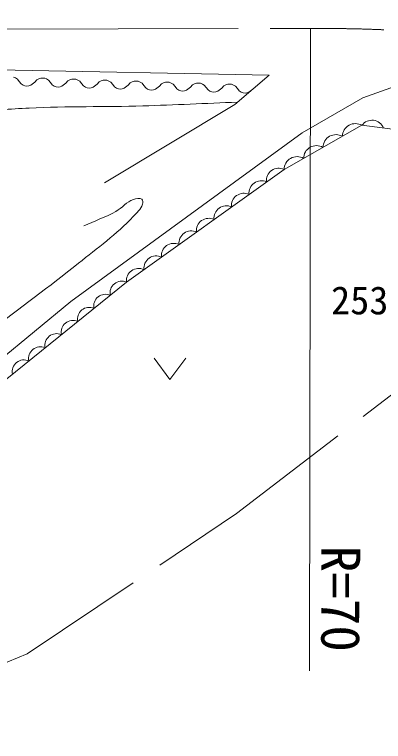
# Model space of a CAD drawing. Units: millimetres, scale not verified. Extents: x 40000 to 680000, y 20000 to 380000.
# Drawn here: x 199259 to 216604, y 268472 to 302634 of the extents above; entities that cross this region are included whole.
import ezdxf
from ezdxf.enums import TextEntityAlignment as Align

# ---------------------------------------------------------------- set-up
doc = ezdxf.new("R2010")
doc.units = ezdxf.units.MM
doc.header["$LTSCALE"] = 1000
doc.linetypes.add('CHAIN', pattern=[18.5, 12, -1.5, 3.5, -1.5])
doc.linetypes.add('DASHED', pattern=[7.5, 6, -1.5])
for name, color, linetype, lineweight in [('M-BGD', 7, 'Continuous', 13), ('M-BGD-EXST', 7, 'Continuous', 13), ('M-BMK', 2, 'CHAIN', 13), ('M-STR-HTXT', 7, 'Continuous', 13)]:
    doc.layers.add(name, color=color, linetype=linetype, lineweight=lineweight)
doc.styles.add('ＭＳ ゴシック', font='')
doc.styles.get('ＭＳ ゴシック').set_extended_font_data('MS Gothic')

msp = doc.modelspace()

# ---------------------------------------------------------------- linework, layer by layer
at = {"layer": 'M-BGD'}
for p, q in [((194970, 300109), (211231, 299778)), ((199211, 299686), (199302, 299652)), ((199302, 299652), (199392, 299591)), ((200307, 299562), (200401, 299616)), ((200401, 299616), (200493, 299644)), ((200493, 299644), (200585, 299651)), ((200585, 299651), (200676, 299638)), ((200676, 299638), (200767, 299605)), ((200767, 299605), (200857, 299544)), ((201958, 299597), (202050, 299604)), ((202050, 299604), (202141, 299591)), ((211231, 299778), (209610, 298407)), ((215636, 298715), (218224, 299656)), ((199392, 299591), (199480, 299487)), ((199480, 299487), (199568, 299382)), ((199568, 299382), (199658, 299322)), ((199658, 299322), (199748, 299288)), ((199748, 299288), (199840, 299275)), ((199840, 299275), (199931, 299282)), ((199931, 299282), (200024, 299310)), ((200024, 299310), (200212, 299463)), ((200212, 299463), (200307, 299562)), ((200857, 299544), (200945, 299440)), ((200945, 299440), (201033, 299335)), ((201033, 299335), (201123, 299274)), ((201123, 299274), (201213, 299241)), ((201397, 299235), (201489, 299263)), ((201489, 299263), (201677, 299416)), ((201677, 299416), (201772, 299515)), ((201772, 299515), (201866, 299569)), ((201866, 299569), (201958, 299597)), ((202141, 299591), (202232, 299557)), ((202232, 299557), (202322, 299497)), ((202322, 299497), (202410, 299392)), ((202410, 299392), (202498, 299288)), ((202498, 299288), (202588, 299227)), ((202954, 299215), (203142, 299369)), ((203142, 299369), (203237, 299467)), ((203237, 299467), (203331, 299522)), ((203331, 299522), (203423, 299550)), ((203423, 299550), (203515, 299557)), ((203515, 299557), (203606, 299544)), ((203606, 299544), (203697, 299510)), ((203697, 299510), (203787, 299450)), ((203787, 299450), (203875, 299345)), ((203875, 299345), (203963, 299240)), ((204419, 299168), (204607, 299321)), ((204607, 299321), (204702, 299420)), ((204702, 299420), (204796, 299475)), ((204796, 299475), (204888, 299503)), ((204888, 299503), (204980, 299509)), ((204980, 299509), (205071, 299497)), ((205071, 299497), (205162, 299463)), ((205162, 299463), (205252, 299402)), ((205252, 299402), (205340, 299298)), ((205340, 299298), (205428, 299193)), ((205884, 299121), (206072, 299274)), ((206072, 299274), (206167, 299373)), ((206167, 299373), (206261, 299427)), ((206261, 299427), (206353, 299455)), ((206353, 299455), (206445, 299462)), ((206445, 299462), (206536, 299449)), ((206536, 299449), (206627, 299416)), ((206627, 299416), (206717, 299355)), ((206717, 299355), (206805, 299251)), ((207537, 299227), (207632, 299326)), ((207632, 299326), (207726, 299380)), ((207726, 299380), (207818, 299408)), ((207818, 299408), (207910, 299415)), ((207910, 299415), (208001, 299402)), ((208001, 299402), (208092, 299368)), ((208092, 299368), (208182, 299308)), ((208182, 299308), (208270, 299203)), ((209003, 299180), (209097, 299278)), ((209097, 299278), (209191, 299333)), ((209191, 299333), (209283, 299361)), ((209283, 299361), (209375, 299368)), ((209375, 299368), (209466, 299355)), ((209466, 299355), (209557, 299321)), ((209557, 299321), (209647, 299261)), ((209647, 299261), (209735, 299156)), ((201213, 299241), (201305, 299228)), ((201305, 299228), (201397, 299235)), ((202588, 299227), (202678, 299193)), ((202678, 299193), (202770, 299181)), ((202770, 299181), (202862, 299187)), ((202862, 299187), (202954, 299215)), ((203963, 299240), (204053, 299180)), ((204053, 299180), (204143, 299146)), ((204143, 299146), (204235, 299133)), ((204235, 299133), (204327, 299140)), ((204327, 299140), (204419, 299168)), ((205428, 299193), (205518, 299133)), ((205518, 299133), (205608, 299099)), ((205608, 299099), (205700, 299086)), ((205700, 299086), (205792, 299093)), ((205792, 299093), (205884, 299121)), ((206805, 299251), (206893, 299146)), ((206893, 299146), (206983, 299085)), ((206983, 299085), (207074, 299052)), ((207074, 299052), (207165, 299039)), ((207165, 299039), (207257, 299046)), ((207257, 299046), (207349, 299074)), ((207349, 299074), (207537, 299227)), ((208270, 299203), (208358, 299099)), ((208358, 299099), (208448, 299038)), ((208448, 299038), (208539, 299004)), ((208539, 299004), (208630, 298992)), ((208630, 298992), (208722, 298998)), ((208722, 298998), (208814, 299026)), ((208814, 299026), (209003, 299180)), ((209735, 299156), (209823, 299051)), ((209823, 299051), (209913, 298991)), ((209913, 298991), (210004, 298957)), ((210004, 298957), (210095, 298944)), ((210095, 298944), (210187, 298951)), ((210187, 298951), (210279, 298979)), ((210279, 298979), (210468, 299132)), ((212786, 297068), (215636, 298715)), ((209610, 298407), (203487, 294724)), ((211932, 295355), (215592, 297429)), ((215592, 297429), (226729, 296017)), ((201911, 289146), (212786, 297068)), ((204524, 290056), (211932, 295355)), ((189976, 278340), (204524, 290056)), ((189531, 278997), (201911, 289146))]:
    msp.add_line(p, q, dxfattribs=at)
at = {"layer": 'M-BGD', "linetype": 'DASHED'}
for p, q in [((209701, 279178), (221740, 288433)), ((199858, 272590), (209701, 279178)), ((189779, 268472), (199858, 272590))]:
    msp.add_line(p, q, dxfattribs=at)
at = {"layer": 'M-BGD'}
for centre, radius, start, end in [((216062, 297083), 584, 21.872, 143.6794), ((215287, 296899), 611, 60.1294, 178.9481), ((214372, 296381), 611, 60.1294, 178.9481), ((213457, 295862), 611, 60.1294, 178.9481), ((212542, 295344), 611, 60.1294, 178.9481), ((211681, 294835), 577, 64.245, 186.9068), ((210858, 294247), 577, 64.245, 186.9068), ((210035, 293658), 577, 64.245, 186.9068), ((209212, 293069), 577, 64.245, 186.9068), ((208389, 292481), 577, 64.245, 186.9068), ((207566, 291892), 577, 64.245, 186.9068), ((206743, 291303), 577, 64.245, 186.9068), ((205920, 290715), 577, 64.245, 186.9068), ((205097, 290126), 577, 64.245, 186.9068), ((204300, 289551), 553, 66.0559, 191.6352), ((203534, 288935), 553, 66.0559, 191.6352), ((202769, 288318), 553, 66.0559, 191.6352), ((202003, 287701), 553, 66.0559, 191.6352), ((201237, 287085), 553, 66.0559, 191.6352), ((200471, 286468), 553, 66.0559, 191.6352), ((199706, 285851), 553, 66.0559, 191.6352)]:
    msp.add_arc(centre, radius, start, end, dxfattribs=at)
for points, knots in [([(123403, 276902), (124054, 277427), (124667, 278005), (125357, 278478), (126334, 279148), (127450, 279597), (128436, 280256), (129150, 280733), (129846, 281245), (130481, 281824), (131159, 282443), (131802, 283110), (132351, 283846), (133114, 284868), (133672, 286027), (134303, 287134), (135195, 288699), (135980, 290323), (136895, 291875), (137600, 293072), (138245, 294321), (139125, 295396), (139944, 296393), (140912, 297269), (141926, 298068), (143457, 299275), (145141, 300285), (146841, 301240), (148157, 301980), (149515, 302658), (150919, 303215), (153330, 304173), (155876, 304749), (158344, 305551), (161378, 306537), (164366, 307666), (167418, 308595), (169746, 309304), (172098, 309935), (174459, 310524), (177009, 311160), (179574, 311740), (182151, 312255), (184118, 312648), (186093, 312998), (188077, 313289), (190285, 313613), (192501, 313880), (194723, 314079), (198240, 314394), (201771, 314535), (205297, 314718), (209114, 314917), (212934, 315065), (216753, 315218), (218233, 315277), (219716, 315267), (221192, 315381), (222654, 315493), (224130, 315573), (225561, 315892), (226804, 316169), (228019, 316591), (229186, 317100), (230752, 317784), (232201, 318711), (233683, 319563), (235314, 320502), (236902, 321514), (238516, 322480), (239734, 323209), (240967, 323911), (242176, 324653), (243892, 325705), (245622, 326739), (247277, 327883), (248175, 328503), (248969, 329270), (249893, 329851), (250641, 330321), (251390, 330850), (252246, 331071), (252657, 331177), (253094, 331094), (253518, 331106)], [0, 0, 0, 0, 1, 1, 1, 2, 2, 2, 3, 3, 3, 4, 4, 4, 5, 5, 5, 6, 6, 6, 7, 7, 7, 8, 8, 8, 9, 9, 9, 10, 10, 10, 11, 11, 11, 12, 12, 12, 13, 13, 13, 14, 14, 14, 15, 15, 15, 16, 16, 16, 17, 17, 17, 18, 18, 18, 19, 19, 19, 20, 20, 20, 21, 21, 21, 22, 22, 22, 23, 23, 23, 24, 24, 24, 25, 25, 25, 26, 26, 26, 27, 27, 27, 28, 28, 28, 28]), ([(148174, 292492), (148419, 292930), (148585, 293423), (148910, 293805), (150081, 295180), (151748, 296038), (153151, 297175), (154545, 298304), (155799, 299620), (157299, 300602), (158941, 301677), (160756, 302469), (162551, 303263), (165386, 304517), (168328, 305518), (171242, 306574), (172586, 307061), (173923, 307576), (175297, 307969), (177823, 308691), (180402, 309218), (182978, 309735), (186769, 310496), (190584, 311145), (194411, 311699), (196737, 312035), (199070, 312333), (201412, 312524), (204350, 312763), (207300, 312908), (210248, 312924), (212283, 312936), (214318, 312853), (216348, 312715), (218935, 312540), (221502, 312135), (224087, 311931), (225421, 311826), (226757, 311719), (228095, 311704), (229229, 311692), (230365, 311732), (231496, 311824), (232790, 311930), (234093, 312040), (235361, 312320), (236210, 312508), (237033, 312806), (237848, 313110), (238846, 313484), (239833, 313897), (240783, 314381), (241915, 314957), (242980, 315656), (244064, 316317), (245514, 317202), (246936, 318132), (248375, 319036), (249253, 319588), (250150, 320109), (251012, 320686), (252286, 321538), (253441, 322568), (254754, 323358), (255369, 323729), (256012, 324064), (256682, 324323), (257339, 324576), (258038, 324702), (258716, 324892)], [0, 0, 0, 0, 1, 1, 1, 2, 2, 2, 3, 3, 3, 4, 4, 4, 5, 5, 5, 6, 6, 6, 7, 7, 7, 8, 8, 8, 9, 9, 9, 10, 10, 10, 11, 11, 11, 12, 12, 12, 13, 13, 13, 14, 14, 14, 15, 15, 15, 16, 16, 16, 17, 17, 17, 18, 18, 18, 19, 19, 19, 20, 20, 20, 21, 21, 21, 22, 22, 22, 23, 23, 23, 23]), ([(226950, 309476), (226213, 309541), (225478, 309619), (224741, 309670), (222797, 309805), (220851, 309904), (218904, 309964), (216883, 310026), (214859, 310120), (212839, 310034), (210728, 309944), (208633, 309623), (206529, 309424), (204653, 309246), (202766, 309162), (200900, 308901), (198681, 308591), (196492, 308099), (194294, 307663), (191651, 307139), (189006, 306618), (186382, 306008), (183117, 305249), (179861, 304440), (176639, 303515), (173861, 302718), (170951, 302199), (168378, 300884), (167760, 300568), (167145, 300182), (166705, 299646), (166575, 299489), (166531, 299278), (166444, 299094)], [0, 0, 0, 0, 1, 1, 1, 2, 2, 2, 3, 3, 3, 4, 4, 4, 5, 5, 5, 6, 6, 6, 7, 7, 7, 8, 8, 8, 9, 9, 9, 10, 10, 10, 11, 11, 11, 11]), ([(184876, 289205), (185113, 289350), (185381, 289452), (185586, 289639), (186234, 290229), (186611, 291061), (187160, 291744), (187722, 292443), (188254, 293178), (188918, 293781), (189885, 294661), (190996, 295379), (192117, 296051), (193001, 296580), (193915, 297076), (194883, 297430), (195664, 297715), (196486, 297886), (197307, 298019), (198179, 298159), (199066, 298191), (199949, 298235), (201728, 298326), (203512, 298287), (205293, 298340), (206776, 298384), (208257, 298458), (209739, 298516)], [0, 0, 0, 0, 1, 1, 1, 2, 2, 2, 3, 3, 3, 4, 4, 4, 5, 5, 5, 6, 6, 6, 7, 7, 7, 8, 8, 8, 9, 9, 9, 9]), ([(202510, 292703), (203016, 292930), (203543, 293113), (204027, 293383), (204316, 293544), (204533, 293841), (204848, 293942), (204974, 293983), (205146, 294040), (205245, 293952), (205305, 293900), (205292, 293792), (205271, 293715), (205208, 293483), (205002, 293312), (204837, 293137), (204067, 292316), (203143, 291654), (202268, 290944), (200909, 289841), (199468, 288841), (198109, 287738), (196752, 286636), (195455, 285464), (194123, 284333), (192196, 282697), (190258, 281072), (188325, 279441)], [0, 0, 0, 0, 1, 1, 1, 2, 2, 2, 3, 3, 3, 4, 4, 4, 5, 5, 5, 6, 6, 6, 7, 7, 7, 8, 8, 8, 9, 9, 9, 9])]:
    msp.add_open_spline(points, degree=3, knots=knots, dxfattribs=at)
at = {"layer": 'M-BGD-EXST'}
for p, q in [((205818, 286483), (206568, 285483)), ((206568, 285483), (207318, 286483))]:
    msp.add_line(p, q, dxfattribs=at)
at = {"layer": 'M-BMK'}
msp.add_line((197776, 301952), (213170, 301977), dxfattribs=at)
msp.add_arc((213722, 234640), 67340, 71.79223, 90.46976, dxfattribs=at)
at = {"layer": 'M-STR-HTXT'}
msp.add_line((213170, 301977), (213128, 271797), dxfattribs=at)

# ---------------------------------------------------------------- texts
at = {"layer": 'M-BGD-EXST', "style": 'ＭＳ ゴシック'}
msp.add_text('253.4', height=1320, dxfattribs=at).set_placement((216386, 289203), align=Align.MIDDLE_CENTER)
at = {"layer": 'M-STR-HTXT', "style": 'ＭＳ ゴシック'}
msp.add_text('R=70', height=1833, rotation=269.919, dxfattribs=at).set_placement((213136, 277672), align=Align.BOTTOM_LEFT)

doc.saveas('drawing.dxf')
